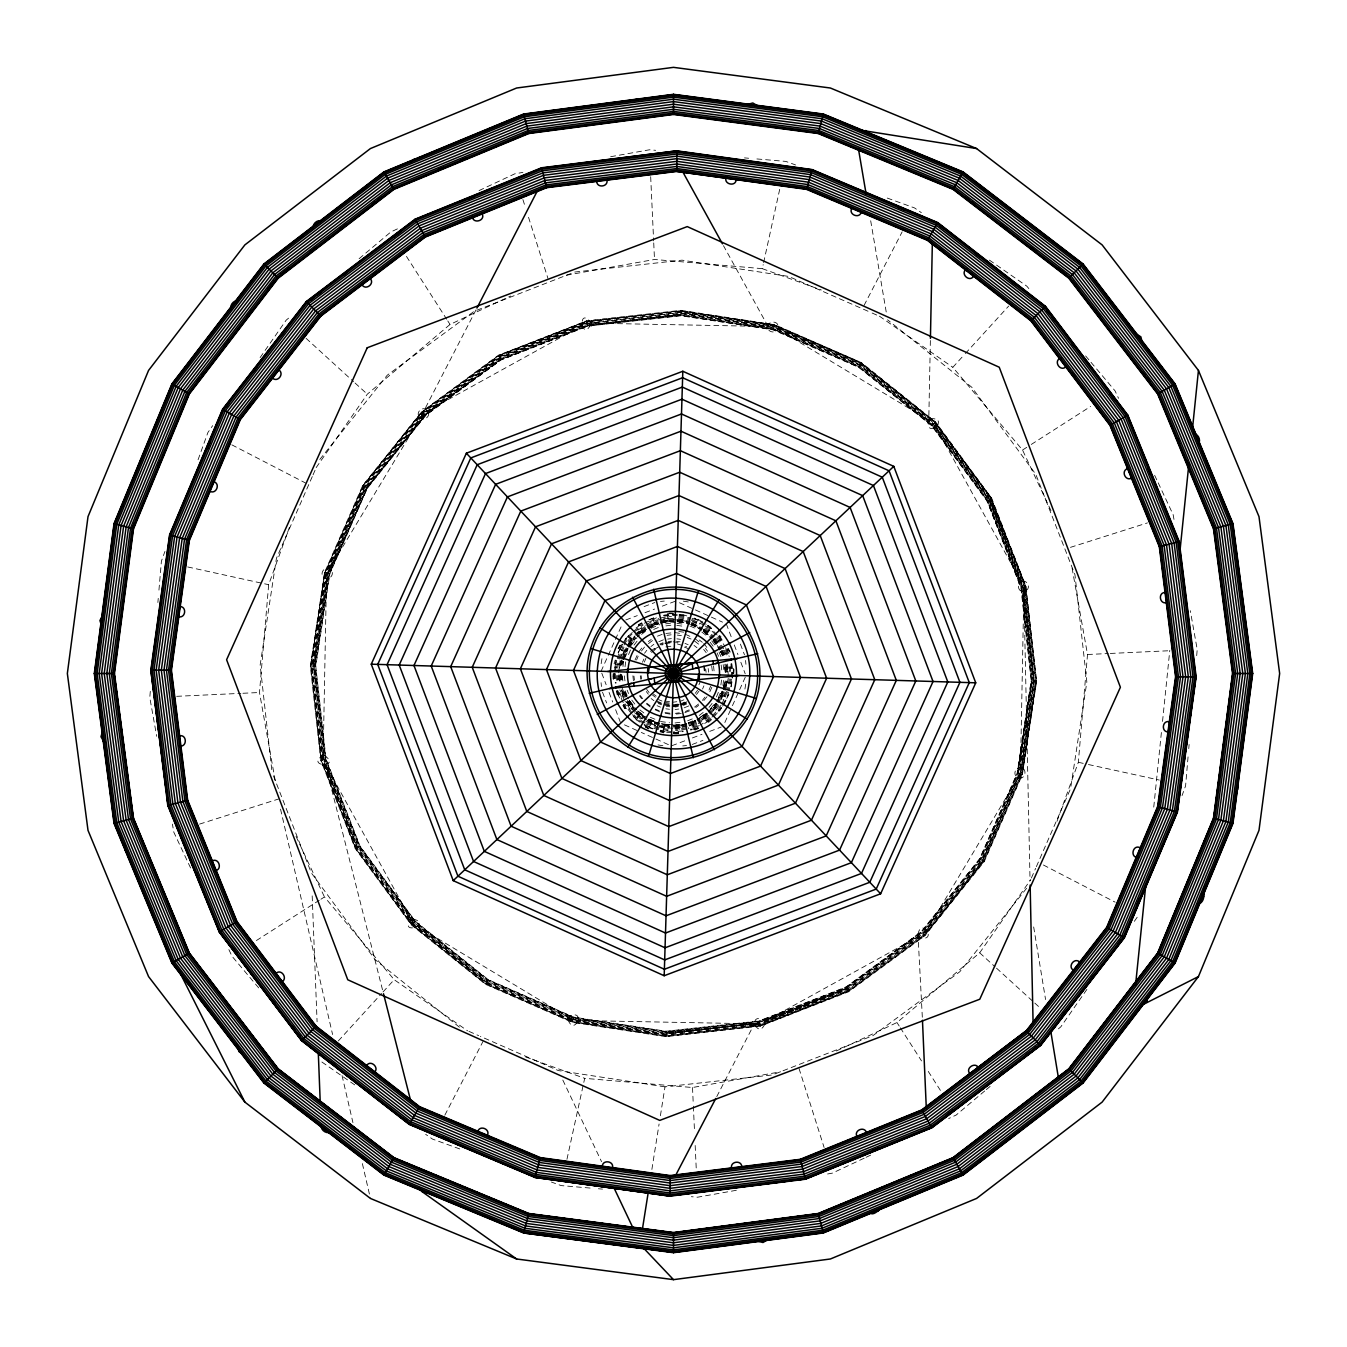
<?xml version="1.0" encoding="UTF-8"?>
<svg xmlns="http://www.w3.org/2000/svg" width="1347" height="1347" viewBox="0 0 1347 1347"><rect width="100%" height="100%" fill="white"/><g stroke="black" fill="none" stroke-linecap="round" stroke-linejoin="round"><path stroke-width="0.75" stroke-dasharray="5 3.75" d="M323.145 755.667L326.513 578.116M773.178 329.948L774.71 324.644L861.558 362.713L935.593 421.981L991.762 498.39L1026.145 586.753L1036.668 680.976L1022.356 774.71L984.287 861.558L925.019 935.593L848.61 991.762L760.28 1026.229L666.024 1036.668L666.142 1031.145M666.024 1036.668L572.29 1022.356L485.442 984.287L411.407 925.019L355.238 848.61L320.771 760.28L310.332 666.024L324.644 572.29L362.713 485.442L422.049 411.475L498.39 355.238L586.72 320.771L680.976 310.332L680.858 315.855M1020.487 768.884L1023.855 591.333L1026.279 590.508M930.373 340.505L928.773 420.197C924.665 439.863 950.915 418.378 930.726 418.563M613.205 673.635L613.02 679.578L613.34 673.635M613.592 679.511L613.777 673.635M614.451 673.618L614.283 679.444L621.64 678.703L622.533 682.491M614.518 671.682L615.882 660.198M615.343 673.618L616.05 683.081M615.411 671.715L616.741 660.4M616.337 675.504L617.078 682.912M616.556 667.994L617.751 660.636M617.448 675.453L618.172 682.727M617.667 668.095L618.845 660.889M618.576 674.898L619.384 683.047M618.643 672.843L620.075 660.636M619.62 674.881L620.411 682.862M620.512 674.864L621.287 682.71M621.186 674.847L621.96 682.592M621.624 674.83L622.398 682.525M621.64 678.703L621.758 674.83M725.242 672.17L724.467 664.509M725.376 672.17L724.602 664.475M725.814 672.153L725.04 664.408M726.488 672.136L725.713 664.29M727.38 672.119L726.589 664.138L727.532 672.052M728.239 678.282L725.73 690.304M728.306 676.211L727.616 663.953M729.333 678.905L727.094 689.647M729.552 671.547L728.828 664.273M730.444 679.006L728.155 689.967M730.663 671.496L729.922 664.088M731.472 679.107L729.148 690.27M731.539 677.204L730.95 663.919M731.118 686.802L732.364 679.191M732.431 677.255L731.825 663.768M733.223 673.365L733.408 667.489M733.66 673.365L733.778 669.408M733.795 673.365L733.93 669.408M150.308 691.348L149.786 697.544L156.707 736.321M157.885 602.496L158.239 598.371M158.946 590.104L161.404 561.177L164.94 551.428M275.209 780.587L259.483 692.51L268.659 584.699L290.009 525.667M1056.991 821.333L1078.341 762.301L1087.517 654.49L1071.791 566.413M1188.054 756.896L1185.596 785.823L1182.06 795.572M1188.761 748.629L1189.115 744.504M1196.692 655.652L1197.214 649.456L1190.293 610.679M1153.756 807.106L1161.67 729.805M1162.528 721.436L1169.785 650.399M778.179 326.26C779.644 333.702 766.763 333.955 768.043 326.378L723.457 245.659M591.821 323.667C576.348 303.21 581.988 346.027 591.636 322.27M1024.107 581.281C1016.093 579.799 1016.8 593.657 1024.697 591.299L1033.907 680.925L1019.713 773.953L981.912 860.127L923.099 933.589L847.28 989.338L759.607 1023.552L666.075 1033.907L573.047 1019.713L486.873 981.912L413.411 923.099L357.662 847.28L323.448 759.607L313.093 666.075L327.287 573.047L365.088 486.873L423.901 413.411L499.72 357.662L587.393 323.448L680.925 313.093L768.043 326.378M591.72 324.341L591.131 326.21M767.958 327.068C767.689 320.502 778.515 320.35 778.28 327.035L861.373 363.033L935.323 422.234L991.426 498.558L1025.875 586.821L1036.298 680.976L1022.003 774.609L983.967 861.373L924.766 935.323L848.442 991.426L760.179 1025.875L666.024 1036.298L572.391 1022.003L485.627 983.967L411.677 924.766L355.574 848.442L321.125 760.179L310.702 666.024L324.997 572.391L363.033 485.627L422.234 411.677L498.558 355.574L586.821 321.125L680.976 310.702L774.609 324.997L861.558 362.713M927.763 423.211L927.931 421.88M412.283 918.351C396.17 936.333 435.603 924.412 411.761 918.57M568.198 1020.571L570.017 1015.79M568.097 1019.78C574.075 1036.735 586.669 1008.852 569.596 1016.126L573.435 1018.383L666.108 1032.526L759.287 1022.205L846.623 988.126L922.139 932.595L980.734 859.42L1018.383 773.565L1032.526 680.892L1022.205 587.713L988.126 500.377L932.595 424.861L859.42 366.266L773.565 328.617L680.892 314.474L587.713 324.795L500.377 358.874L424.861 414.405L366.266 487.58L328.617 573.435L314.474 666.108L324.795 759.287L358.874 846.623L414.405 922.139L487.58 980.734L573.435 1018.383L569.629 1016.093M568.181 1019.073L572.66 1021.043L666.058 1035.287L759.944 1024.899L847.953 990.55L924.059 934.599L983.091 860.851L1021.043 774.34L1035.287 680.942L1024.899 587.056L990.55 499.047L934.599 422.941L860.851 363.909L774.34 325.957L680.942 311.713L587.056 322.101L499.047 356.45L422.941 412.401L363.909 486.149L325.957 572.66L311.713 666.058L322.101 759.944L356.45 847.953L412.401 924.059L486.149 983.091L572.66 1021.043L572.29 1022.356M619.401 668.011L620.462 659.929L622.061 660.367L621.287 666.243M620.226 666.075L621.018 660.081M622.971 666.496L623.728 660.805M625.025 666.799L625.749 661.36M720.881 684.966L721.605 679.511M722.918 685.421L723.659 679.747M724.602 685.808L725.36 679.932M725.629 686.044L726.42 680.067M726.201 686.179L726.993 680.117M764.81 1024.074C757.923 1039.699 747.248 1012.893 763.092 1019.645M918.031 934.38C920.893 916.97 937.983 941.199 920.405 937.983M764.759 1024.478L764.187 1020.942L762.301 1019.056M754.724 1024.865L759.792 1024.242L847.633 989.961L923.604 934.111L982.535 860.497L1020.403 774.155L1034.631 680.942L1024.242 587.208L989.961 499.367L934.111 423.396L860.497 364.465L774.155 326.597L680.942 312.369L587.208 322.758L499.367 357.039L423.396 412.889L364.465 486.503L326.597 572.845L313.093 666.075M310.332 666.024L314.474 666.108L327.978 573.25L365.694 487.244L424.389 413.916L500.057 358.285L587.561 324.139L680.909 313.8L773.75 327.978L859.756 365.694L933.084 424.389L988.715 500.057L1022.861 587.561L1033.2 680.909L1019.022 773.75L981.306 859.756L922.611 933.084L846.943 988.715L764.726 1022.322L763.816 1020.437M1022.356 774.71L1017.844 773.397L1031.954 680.875L1021.649 587.848L987.62 500.663L932.191 425.248L859.117 366.754L773.397 329.156L680.875 315.046L587.848 325.351L500.663 359.38L425.248 414.809L366.754 487.883L329.156 573.603L315.046 666.125L325.351 759.152L359.38 846.337L414.809 921.752L487.883 980.246L573.603 1017.844L666.125 1031.954L759.152 1021.649L846.337 987.62L921.752 932.191L980.246 859.117L1017.844 773.397L1019.275 767.739M1020.403 774.155L1033.907 680.925L1023.552 587.393L989.338 499.72L935.963 427.319M774.609 324.997L778.28 327.068L774.609 324.997L680.959 311.14L586.922 321.546L498.777 355.945L422.537 411.997L363.421 485.863L325.418 572.509L310.702 666.024M324.644 572.29L311.14 666.041L321.546 760.078L355.945 848.223L411.997 924.463L485.863 983.579L572.509 1021.582L666.041 1035.86L760.078 1025.454L848.223 991.055L924.463 935.003L983.579 861.137L1021.582 774.491L1035.86 680.959L1025.454 586.922L991.055 498.777L935.003 422.537L861.137 363.421L774.491 325.418L768.396 325.065M326.597 572.845L312.369 666.058L322.758 759.792L357.039 847.633L412.889 923.604L486.503 982.535L572.845 1020.403L666.058 1034.631L759.792 1024.242M323.634 754.876C303.765 767.234 343.687 768.144 323.549 754.859L313.8 666.092L327.978 573.25M1026.229 586.72L1020.959 588.016L986.997 501L931.669 425.736L858.746 367.361L773.212 329.847L680.858 315.754L588.016 326.041L501 360.003L425.804 415.398L367.361 488.254L329.847 573.788L315.754 666.142L326.041 758.984L360.003 846L415.331 921.264L488.254 979.639L573.788 1017.153L666.142 1031.246L758.984 1020.959L760.28 1026.229M846.337 987.62L921.449 931.871L979.875 858.898L1017.423 773.279L1031.516 680.875L1021.228 587.949L987.233 500.865L931.871 425.551L858.898 367.125L773.279 329.577L680.875 315.484L587.949 325.772L500.865 359.767L428.413 412.502C412.653 423.564 433.566 419.456 427.504 410.751C423.817 405.262 415.061 411.862 419.321 416.913M1017.844 773.397L1031.954 680.875L1036.668 680.976M651.881 1169.432L659.087 1124.004M660.4 1115.754L664.997 1086.844L772.269 1074.957L872.805 1035.725L959.754 971.793L1027.205 887.538M1018.214 768.009L1031.145 680.858M1022.929 768.565L1036.298 680.976L1023.265 768.817M671.682 732.482L663.919 732.246C661.326 717.379 679.073 729.266 686.28 723.575M679.191 614.636L683.081 614.754C685.674 629.621 667.927 617.734 660.72 623.425M601.149 663.65L602.075 657.959M614.838 667.859L616.084 660.215M730.916 686.785L732.785 675.318M744.925 689.041L745.851 683.35M666.058 1034.631L578.2 1021.211L578.25 1018.433M566.952 1159.279L583.369 1084.402M583.807 1082.382L584.699 1078.341L692.51 1087.517L780.587 1071.791M566.413 275.209L654.49 259.483L762.301 268.659L763.193 264.618M763.631 262.598L780.048 187.721M984.287 861.558L982.535 860.497L1019.713 773.953L1018.787 777.808L1016.16 776.158M569.495 1017.995L417.402 926.298L414.977 928.336M573.788 1017.153L572.66 1021.043L568.282 1018.399M614.08 663.802L615.209 660.047M618.121 652.756L622.297 644.085L618.29 652.857M617.296 658.565L620.058 649.406L623.072 644.54M618.307 658.835L622.988 646.644M619.384 659.121L623.981 647.166M620.681 658.666L623.055 650.769M619.923 664.761L621.085 660.889M621.674 658.952L626.136 647.755M620.815 664.913L621.96 661.091M622.533 659.188L626.927 648.176M621.489 665.014L622.617 661.259M623.19 659.373L627.534 648.496M614.754 663.919L621.927 665.081L623.038 661.36M623.61 659.491L627.904 648.715M623.19 661.394L621.927 665.081M623.745 659.525L628.039 648.783M717.042 701.602L722.127 691.196M716.924 701.518L722.278 691.247M725.073 681.919L722.834 689.378L724.939 681.885L732.246 683.081M723.238 689.512L725.511 681.986M723.322 691.617L717.985 702.208M723.895 689.715L726.185 682.087M724.164 691.937L718.726 702.696M724.737 689.984L727.077 682.239M723.945 696.231L725.141 692.291M726.555 691.398L723.019 699.834M727.616 691.769L722.026 703.555M728.592 692.089L726.942 697.594L721.908 705.727M722.649 706.215L728.879 694.244M198.06 459.765L207.926 432.471L212.674 425.652M591.316 325.772L680.875 315.046M937.596 425.315L937.916 424.524L937.411 425.77L991.762 498.39M418.614 924.665L417.637 926.534L486.503 982.535L485.442 984.287M622.802 654.288L625.126 648.648M623.341 654.507L625.648 648.917M624.318 654.895L627.348 647.587M625.193 657.285L628.106 650.231M628.544 654.575L630.649 649.507M636.592 660.013L638.158 656.208M642.502 662.286L643.832 659.087M644.337 662.118L645.903 658.313M698.958 684.731L700.356 681.346M702.562 689.041L703.892 685.842M709.01 690.018L710.593 686.212M716.436 696.938L718.54 691.853M718.271 697.914L721.201 690.859M719.803 698.723L722.817 691.415L717.395 701.838M720.746 699.211L723.827 691.769M721.251 699.48L724.366 691.954M935.593 421.981L933.084 424.389L928.437 420.618L931.114 418.395M362.713 485.442L363.909 486.149L328.483 568.586C323.246 566.885 319.475 574.748 324.122 577.711M331.278 570.539L329.712 569.091L365.088 486.873M777.573 329.661L778.111 328.348L860.127 365.088L933.589 423.901L989.338 499.72L1022.861 587.561M577.947 1021.851L577.223 1023.03M312.285 476.569L276.438 558.298L260.156 664.997L272.043 772.269M313.026 474.868L316.343 467.308M428.194 411.946L367.125 488.102L329.577 573.721L315.484 666.125L325.772 759.051L359.767 846.135L415.129 921.449L488.102 979.875L573.721 1017.423L666.125 1031.516L759.051 1021.228L846.135 987.233L921.449 931.871L925.019 935.593M1031.381 878.042L1035.624 868.36M1036.382 866.626L1070.562 788.702L1086.844 682.003L1074.957 574.731L1035.725 474.195L971.793 387.246L887.538 319.795M363.909 486.149L367.125 488.102L330.79 569.916C335.672 574.411 328.011 582.089 323.482 577.223M652.756 728.879L649.035 727.767L652.083 721.015L648.783 718.961M701.518 630.076L694.917 625.985L697.965 619.233L694.244 618.121M601.065 671.277L614.569 641.307M615.411 639.438L622.162 624.452M635.009 660.064L637.198 655.181M709.802 691.819L711.991 686.936M723.928 704.717L728.71 694.143M724.838 722.548L731.589 707.562M732.431 705.693L745.935 675.723M582.611 325.317L427.167 411.172M475.979 309.928L420.298 417.907L422.857 418.951M444.847 1115.148L482.95 1041.551M864.05 305.449L902.153 231.852M716.756 1096.61L754.573 1023.4L666.092 1033.2L573.25 1019.022L487.244 981.306L413.916 922.611L358.285 846.943L324.139 759.439L313.8 666.092M329.005 569.495L420.702 417.402M488.304 979.555L486.503 982.535M926.837 930.053L1018.13 777.556M858.696 367.445L861.373 363.033M618.071 648.513L620.176 645.146M618.206 648.581L620.293 645.213M618.61 648.766L620.681 645.415M623.324 642.435L627.416 635.835M624.082 642.906L628.106 636.407L632.299 632.467M623.981 645.045L628.914 637.064L633.023 633.208M627.854 640.903L632.484 635.245M628.493 641.997L633.662 635.649M627.214 646.021L634.42 636.373M627.971 646.476L635.06 636.979M628.561 646.829L632.703 640.145L628.106 636.407M628.931 647.048L635.868 637.754M629.066 647.132L635.986 637.855M708.286 711.923L715.897 703.185M708.185 711.805L716.015 703.269M720.898 707.343L718.894 710.593L714.297 706.855L716.368 703.504M716.924 703.909L709.027 712.748M717.665 704.414L709.633 713.405M718.507 705.003L710.324 714.179M719.146 706.097L714.516 711.755M721.049 705.155L718.086 709.936L711.233 716.368M719.584 711.165L721.622 707.865M324.896 765.029L357.039 847.633L325.317 764.389L411.172 919.833M260.089 357.612L286.17 320.182L289.352 317.505M316.158 467.594L367.31 394.183L450.033 324.459L510.597 296.037M836.403 1050.963L896.967 1022.541L979.69 952.817L1030.758 879.54M1086.911 989.388L1060.83 1026.818L1057.648 1029.495M1134.326 921.348L1139.074 914.529M1018.803 583.773L1019.628 582.695L987.233 500.865M1026.532 590.306C1030.91 587.174 1027.02 579.715 1021.952 581.348M328.028 762.604L327.136 763.732M628.392 643.546L633.343 637.08M628.864 643.866L635.009 635.868M630.952 642.889L635.75 636.626M631.171 645.432L636.979 637.855M633.999 645.146L638.461 639.337M641.475 651.022L645.247 646.105M644.54 653.261L646.813 650.298M695.204 693.368L697.544 690.321M696.45 694.48L698.925 691.247M702.41 700.389L704.919 697.106M928.908 420.011L930.322 418.732M709.044 707.343L713.506 701.534M710.576 708.775L715.223 702.713M711.839 709.936L716.638 703.673M712.614 710.66L717.513 704.262M713.034 711.064L718.002 704.599M927.797 931.535L983.091 860.851M319.795 459.462L387.246 375.207L474.195 311.275L574.731 272.043L682.003 260.156L788.702 276.438L870.431 312.285M366.754 487.883L425.551 415.129L500.663 359.38M363.033 485.627L421.981 411.407M642.906 722.918L636.407 718.894L640.515 713.843L637.855 711.014M625.513 639.286L630.413 633.292M638.663 651.931L643.176 646.408M717.16 635.077L710.593 628.106L706.855 632.703L703.504 630.632M703.824 700.592L707.209 696.45M714.129 716.705L721.487 707.714M338.333 1040.928L381.622 993.48M383.019 991.948L394.183 979.69L467.594 1030.842M1050.963 510.597L1022.541 450.033L952.817 367.31L963.981 355.052M965.378 353.52L1008.667 306.072M415.398 921.196L411.475 924.951M931.602 425.804L933.084 424.389M411.997 924.463L409.993 919.664L412.401 924.059M633.679 631.154L642.637 624.099M634.403 631.911L643.176 624.991M637.838 630.194L645.398 625.059M635.178 634.235L644.826 626.641M635.902 634.993L645.365 627.517M636.525 635.616L645.819 628.274M639.859 633.427L646.19 628.864M646.493 629.352L637.4 636.525L646.408 629.234M697.089 719.483L706.771 713.135M706.872 713.253L697.157 719.618M707.141 713.573L697.359 719.988M707.579 714.112L697.662 720.594M708.825 715.577L698.537 722.312M709.162 716.806L698.352 723.676M709.869 717.665L703.824 722.009M710.526 718.456L700.996 724.703M711.923 717.16L718.894 710.593M711.098 719.146L704.835 723.659M711.536 719.685L708.674 722.379L703.942 715.796M359.11 258.708L390.815 231.97L398.325 228.451M984.724 1090.969L956.185 1115.03L948.675 1118.549M986.307 1089.639L991.055 1085.631M1022.525 768.295C1017.355 765.096 1011.765 773.414 1016.934 776.882M1020.1 582.325L1021.413 581.567L989.961 499.367L1021.683 582.611L935.828 427.167M1024.242 587.208L1024.646 591.333L1026.953 589.986M637.821 632.989L644.287 628.022M638.192 633.427L644.59 628.51M640.448 633.023L646.728 628.207M641.526 634.37L646.072 630.884M648.513 643.597L653.43 639.825M650.904 646.56L653.867 644.287M650.517 651.392L655.501 647.57M654.171 649.288L663.145 644.422M651.544 652.419L656.292 648.766M694.597 707.057L699.514 703.286M699.211 715.493L705.02 711.031M700.322 717.261L706.384 712.614M701.231 718.726L707.495 713.91M701.804 719.618L708.185 714.718L698.066 721.386M702.107 720.106L708.573 715.156M936.064 427.252L934.869 427.942M427.639 410.919L427.066 410.195L427.908 411.256L499.72 357.662L587.208 322.758L581.921 325.587M422.537 411.997L425.551 415.129L500.865 359.767L587.949 325.772L586.753 320.855M636.003 628.022L642.3 623.509M648.328 641.576L651.224 639.488M629.234 700.592L636.424 709.701L631.204 703.942L624.621 708.674L622.769 705.205M719.618 649.843L715.931 642.974L722.379 638.326L719.685 635.464M695.776 707.512L698.672 705.424M704.7 723.491L710.997 718.978M256.401 940.543L319.222 900.318M320.956 899.207L324.459 896.967L394.183 979.69M1022.541 450.033L1029.529 445.554M1031.28 444.443L1090.599 406.457M986.913 501.05L991.426 498.558L935.003 422.537M764.22 1020.992L846.623 988.126L764.389 1021.683L919.833 935.828M355.238 848.61L360.087 845.95M764.49 1021.632L846.943 988.715L754.623 1024.107L666.092 1033.2L759.439 1022.861L754.623 1024.09M641.795 622.769L638.326 624.621L643.058 631.204M638.731 625.193L642.165 623.341M649.001 619.671L656.208 616.943M644.321 623.206L656.46 617.802M649.81 621.438L658.599 618.357M647.015 624.183L653.514 620.698L671.547 617.448M646.644 625.665L657.925 620.815M647.149 626.557L658.228 621.809M647.587 627.348L658.481 622.668M647.924 627.938L658.666 623.324M648.126 628.308L658.784 623.728L648.193 628.443M691.954 722.245L695.372 720.392L688.216 723.272L691.954 722.245L694.581 729.165L690.792 730.057M695.624 720.914L688.334 723.676M695.911 721.537L688.519 724.332M696.281 722.346L688.772 725.191M696.719 723.288L689.075 726.185M696.736 724.551L688.115 727.565M697.19 725.562L688.401 728.643M699.312 725.612L690.54 729.198M694.581 729.165L697.999 727.329M698.285 727.952L690.994 730.714M694.968 730.209L698.453 728.34L695.018 730.36M581.483 323.667L586.821 321.125L498.558 355.574M479.061 190.584L514.722 173.847L522.889 172.399M864.185 1158.184L832.278 1173.153L824.111 1174.601M866.07 1157.292L871.694 1154.648M1018.686 767.824L1017.44 768.346M1018.719 777.808C1025.976 779.896 1027.576 767.436 1020.016 767.638M329.274 578.233L327.826 578.654M651.544 624.452L659.07 621.337M651.78 624.974L659.222 621.893M652.201 625.951L657.673 623.678M651.123 628.258L659.946 624.604M653.716 629.419L660.485 626.608M658.784 641.728L663.953 639.589M659.828 644.034L663.01 642.721M660.182 644.843L663.296 643.563M680.471 701.231L683.855 699.817M681.127 703.639L684.815 702.107M683.131 703.37L686.886 701.804M681.346 704.498L687.054 702.141M681.498 705.037L687.29 702.646M681.548 705.222L686.212 703.286M683.367 705.424L686.566 704.094M684.158 707.832L689.327 705.693M685.337 711.469L689.142 709.886M687.61 720.813L694.379 718.018M688.216 722.8L695.271 719.887M688.721 724.45L696.012 721.436M689.041 725.461L696.483 722.379M689.209 726.016L696.736 722.901M760.179 1025.875L848.223 991.055M644.068 606.605L654.844 602.513M625.783 619.974L637.299 615.613M644.994 612.7L654.591 609.063M662.286 606.15L675.723 601.065M649.052 619.873L656.292 617.128M657.454 636.154L662.455 634.252M619.671 697.999L617.835 694.581L624.755 691.954L628.443 698.807M722.379 654.996L720.527 651.561L722.245 655.046L729.165 652.419L727.329 649.001M689.546 710.846L682.878 713.371L675.79 714.095M690.708 729.872L697.948 727.127M684.714 740.85L671.277 745.935L641.307 732.431M692.409 737.937L702.006 734.3M709.701 731.387L721.217 727.026M692.156 744.487L702.932 740.395M199.524 824.111L278.509 799.024M1070.461 547.353L1147.476 522.889M582.998 327.287L588.016 326.041M320.855 760.247L326.126 758.95M1020.959 588.016L1031.246 680.858L1017.153 773.212L979.639 858.746L921.264 931.669L846 986.997L758.984 1020.959M663.768 615.175L677.255 614.569M663.919 616.05L677.204 615.461M660.434 617.936L671.496 616.337M659.929 620.344L667.977 618.441L676.211 618.694M660.198 621.337L668.078 619.485L682.239 619.923L689.984 622.263M660.417 622.213L668.163 620.378L682.087 620.815L689.715 623.105M660.586 622.87L668.23 621.068L681.986 621.489L689.512 623.762M660.687 623.291L668.28 621.506L681.919 621.927L689.378 624.166L681.885 622.061M686.313 723.709L678.72 725.494L661.36 723.962M686.414 724.13L678.77 725.932L661.259 724.383M686.583 724.787L678.837 726.622L661.091 725.04M686.802 725.663L678.922 727.515L660.889 725.915M687.071 726.656L674.898 728.424M686.313 727.986L675.453 729.552M686.566 729.064L675.504 730.663M683.081 730.95L673.618 731.657M610.679 156.707L649.456 149.786L655.652 150.308M736.321 1190.293L697.544 1197.214L691.348 1196.692M322.926 754.943L323.448 759.607M1023.838 591.434L1030.051 880.871M1020.049 777.977L1021.396 777.791M322.202 755.044L323.549 754.859M323.549 765.197L322.219 765.029M663.094 620.799L671.176 619.738M663.212 621.371L671.193 620.31M665.367 622.146L673.197 621.119M665.62 623.846L671.294 623.105M665.923 625.9L671.378 625.176M667.051 635.346L671.143 634.807M667.657 639.101L671.345 638.613M668.045 641.593L671.48 641.155M668.179 642.468L671.53 642.031M664.896 643.091L671.126 642.283M665.048 643.63L671.16 642.822M665.923 646.914L671.378 646.19M673.197 702.191L676.834 701.703M673.197 704.683L681.144 703.723M675.217 704.936L679.242 704.414M673.197 705.575L679.309 704.767M673.197 706.131L679.427 705.306M673.197 706.316L678.198 705.66M674.914 706.99L678.349 706.535M675.049 709.532L678.736 709.044M675.234 713.338L679.326 712.799M675.015 722.952L682.272 721.992M675.083 725.04L682.66 724.029M675.15 726.757L682.98 725.73M675.184 727.818L683.182 726.757M675.217 728.39L683.283 727.329M660.468 601.452L664.29 601.065M663.768 615.377L675.318 614.215M665.889 633.444L674.763 632.551L681.801 633.696M725.36 668.297L732.717 667.556M673.601 732.6L683.232 731.623M682.71 745.935L686.532 745.548M176.693 696.315L240.844 693.368M242.915 693.267L259.483 692.51M1087.517 654.49L1108.211 653.548M1110.282 653.447L1170.307 650.685M591.333 323.145L768.884 326.513L768.144 325.688M755.667 1023.855L578.334 1020.487M314.474 666.108L315.855 666.142M669.408 613.07L673.365 613.205M669.408 613.222L673.365 613.34M667.489 613.592L673.365 613.777M679.107 615.528L690.27 617.852M679.006 616.556L689.967 618.845M678.905 617.667L689.647 619.906M678.282 618.761L690.304 621.27M672.843 728.357L660.636 726.925M668.095 729.333L660.889 728.155M667.994 730.444L660.636 729.249M671.715 731.589L660.4 730.259M673.618 732.549L679.444 732.717L678.703 725.36M673.635 733.223L679.511 733.408M673.635 733.66L679.562 733.846L673.635 733.795M744.504 157.885L748.629 158.239M756.896 158.946L785.823 161.404L795.572 164.94M590.104 1188.054L561.177 1185.596L551.428 1182.06M598.371 1188.761L602.496 1189.115M1021.969 591.333L1023.299 591.501L1033.2 680.909M673.197 619.468L687.324 621.337M677.187 620.58L685.168 621.64M677.103 621.64L684.933 622.668M676.985 623.358L684.562 624.351M676.834 625.412L684.091 626.372M678.804 631.507L684.394 632.248M677.288 635.077L681.38 635.616M676.884 638.848L680.589 639.337M676.632 641.374L680.05 641.829M673.197 641.812L679.881 642.687M677.171 643.883L686.667 646.779M665.923 701.231L669.56 701.703M665.57 702.528L669.375 703.033M665.266 703.639L669.24 704.161M665.048 704.498L669.122 705.037M664.846 705.222L671.126 705.862M666.327 706.299L669.762 706.754M665.805 708.791L669.493 709.28M665.014 712.529L673.197 713.607M660.485 721.521L669.56 722.716M661.832 723.794L669.408 724.787M659.491 725.208L669.274 726.504M659.222 726.235L669.206 727.548M659.07 726.808L669.156 728.138M327.792 568.485L329.341 568.939M680.976 310.332L774.693 324.728M680.959 311.14L774.491 325.418M680.925 313.093L773.953 327.287L860.127 365.088L928.437 420.618M664.997 1086.844L558.298 1070.562L480.374 1036.382M683.35 601.149L689.041 602.075M679.141 614.838L686.785 616.084M665.199 713.304L670.486 714.163M660.215 730.916L667.859 732.162M657.959 744.925L663.65 745.851M187.721 566.952L262.598 583.369M264.618 583.807L268.659 584.699M1078.341 762.301L1086.423 764.069M1088.443 764.524L1159.279 780.048M325.418 572.509L329.847 573.788M683.081 614.754L686.802 615.882M692.089 618.408L697.594 620.058L705.727 625.092M691.769 619.384L703.555 624.974M691.398 620.445L699.834 623.981M692.291 621.859L696.231 623.055M691.937 622.836L702.696 628.274M691.617 623.678L702.208 629.015M691.398 624.318L701.838 629.605M691.247 624.722L701.602 629.958M691.196 624.873L694.917 625.985M648.715 719.096L659.525 723.255M661.394 723.81L665.115 724.939M652.015 721.15L659.491 723.39M659.373 723.81L648.496 719.466M659.188 724.467L648.176 720.073M658.952 725.326L647.755 720.864M650.769 723.945L658.666 726.319M659.121 727.616L647.166 723.019M658.835 728.693L646.644 724.013M658.565 729.704L649.406 726.942L644.54 723.928M660.198 731.118L663.919 732.246M660.047 731.791L663.802 732.92M887.235 198.06L914.529 207.926L921.348 212.674M762.301 268.659L821.333 290.009M525.667 1056.991L584.699 1078.341M459.765 1148.94L432.471 1139.074L425.652 1134.326M1021.295 591.064L1020.723 590.828M421.493 418.597L419.742 417.452M691.095 622.886L698.605 626.001M692.762 624.217L698.335 626.523M690.54 624.436L699.665 628.207M689.984 626.052L697.039 628.982M687.239 637.468L691.062 639.034M684.966 643.378L688.165 644.708M684.377 647.082L687.93 648.547M658.464 699.581L662.017 701.063M657.437 701.349L661.242 702.932M657.067 702.006L661.731 703.942M658.228 703.437L661.411 704.75M657.067 705.693L660.518 707.124M655.332 709.094L659.154 710.677M650.332 717.311L657.1 720.123M649.355 719.146L656.41 722.076M646.728 719.921L655.837 723.693M648.042 721.622L655.501 724.703M645.903 721.352L655.299 725.242M872.132 313.026L879.692 316.343M468.958 1031.381L478.64 1035.624M568.569 1017.709L573.047 1019.713M925.12 928.891L926.298 929.598M679.477 602.749L722.548 622.162M694.143 618.29L702.966 622.28M685.32 634.269L691.819 637.198M619.233 649.035L625.85 652.015M721.015 694.917L727.767 697.965M655.181 709.802L660.064 711.991M652.857 728.71L644.034 724.72L649.035 727.767M624.452 724.838L639.438 731.589M231.852 444.847L305.449 482.95M1043.403 865.01L1115.148 902.153M777.505 329.005L929.598 420.702M979.555 858.696L982.535 860.497M697.965 619.233L706.215 624.351M707.865 625.378L711.165 627.416M707.343 626.102L710.593 628.106M705.155 625.951L709.936 628.914L716.368 635.767M706.097 627.854L711.755 632.484M705.003 628.493L714.179 636.676M704.414 629.335L713.405 637.367M703.909 630.076L712.748 637.973M703.269 630.985L711.923 638.714M703.185 631.103L711.805 638.815M637.754 711.132L647.132 717.934M640.431 713.961L647.048 718.069M640.145 714.297L646.829 718.439M646.476 719.029L636.979 711.94M646.021 719.786L636.373 712.58M641.997 718.507L635.649 713.338M640.903 719.146L635.245 714.516M645.045 723.019L637.064 718.086L633.208 713.977M635.835 719.584L642.435 723.676M645.415 726.319L648.766 728.39M645.213 726.707L648.581 728.794M645.146 726.824L648.513 728.929M989.388 260.089L1026.818 286.17L1029.495 289.352M879.406 316.158L952.817 367.31M321.882 1062.008L357.612 1086.911M703.723 629.268L710.189 634.218M703.403 629.739L709.785 634.656M704.363 631.827L709.061 635.43M701.838 632.046L707.899 636.693M699.329 640.01L702.309 642.3M694.597 641.088L699.514 644.859M694.008 645.415L696.955 647.688M653.312 693.958L656.225 696.18M652.352 694.9L655.417 697.241M651.123 698.554L653.884 700.659M646.88 703.286L650.146 705.794M639.909 709.92L644.27 713.27M638.495 711.452L644.556 716.099M635.75 711.502L643.597 717.513M636.592 713.489L642.99 718.389M634.589 712.681L642.671 718.877M920.523 938.068L918.57 936.047M861.137 363.421L935.323 422.234M459.462 1027.205L375.207 959.754L311.275 872.805L272.666 773.852M707.714 625.513L713.708 630.413M695.069 638.663L700.592 643.176M646.408 703.824L651.931 708.337M633.292 716.587L639.286 721.487M306.072 338.333L353.52 381.622M355.052 383.019L367.31 394.183M979.69 952.817L994.995 966.776M996.527 968.173L1033.267 1001.697M1034.799 1003.077L1040.928 1008.667M719.146 635.902L723.659 642.165M718.456 636.474L724.703 646.004M717.665 637.131L722.009 643.176M716.806 637.838L723.676 648.648M715.577 638.175L722.312 648.463M714.786 638.848L721.386 648.934M714.112 639.421L720.594 649.338M713.573 639.859L719.988 649.641M713.253 640.128L715.931 642.974M713.135 640.229L719.483 649.911M633.427 707.141L628.864 700.81M635.616 710.475L628.274 701.181M634.993 711.098L627.517 701.635M634.235 711.822L626.641 702.174M630.194 709.162L625.059 701.602M631.911 712.597L624.991 703.824M631.154 713.321L624.099 704.363M632.467 714.701L636.407 718.894M1085.631 355.945L1089.639 360.693M1090.969 362.276L1115.03 390.815L1118.549 398.325M258.708 987.89L231.97 956.185L228.451 948.675M418.951 416.442L419.776 417.519M714.28 638.697L719.231 645.146M713.843 639.067L718.742 645.466M713.034 639.758L717.85 646.021M711.738 640.886L716.385 646.947M710.155 642.233L714.617 648.059M703.808 643.445L708.404 649.422M703.656 649.389L706.182 652.655M646.678 689.378L649.102 692.543M646.291 691.533L648.328 694.21M640.212 695.473L642.721 698.739M631.76 700.086L636.222 705.895M630.009 701.198L634.656 707.259M627.348 700.541L633.359 708.37M627.651 702.679L632.551 709.061M625.917 701.366L632.113 709.448M359.38 846.337L415.129 921.449M410.582 919.21L413.411 923.099M718.978 636.003L723.491 642.3M705.424 648.328L707.512 651.224M639.488 695.776L641.576 698.672M623.509 704.7L628.022 710.997M406.457 256.401L446.682 319.222M447.793 320.956L450.033 324.459M896.967 1022.541L899.207 1026.044M900.318 1027.778L921.55 1060.931M928.251 1071.404L940.543 1090.599M498.39 355.238L501.05 360.087M845.95 986.913L848.61 991.762M728.34 648.547L730.209 652.032M727.952 648.715L729.805 652.184M725.612 647.688L729.198 656.46M725.562 649.81L728.205 656.764M724.551 650.264L727.144 657.1M723.288 650.281L725.242 653.901M722.346 650.719L724.265 654.272M721.537 651.089L723.423 654.591M720.914 651.376L722.783 654.844M629.352 700.507L631.204 703.942M624.621 692.004L628.308 698.874M624.217 692.156L627.938 699.076M623.577 692.409L627.348 699.413M622.735 692.728L626.557 699.851M621.758 693.099L625.665 700.356M624.183 699.985L619.856 689.9M621.438 697.19L618.795 690.236M623.206 702.679L617.802 690.54M623.341 704.835L625.193 708.269M562.81 1080.041L601.553 1161.67M1154.648 475.306L1157.292 480.93M1158.184 482.815L1173.153 514.722L1174.601 522.889M296.037 836.403L324.459 896.967M190.584 867.939L173.847 832.278L172.399 824.111M768.312 328.82L768.043 327.776M578.099 1018.079L577.728 1017.187M917.93 933.589L922.375 1018.197M722.043 650.534L724.366 656.174M721.504 650.786L723.827 656.359M720.561 651.241L722.817 656.713M719.012 651.982L721.201 657.285M717.143 652.891L718.54 656.275M627.146 690.169L628.544 693.553M625.193 690.859L627.382 696.146M622.061 687.778L625.075 695.069M621.792 689.9L624.873 697.359M621.236 690.085L624.351 697.611M1023.686 581.231L991.055 498.777L1025.875 586.821M740.395 644.068L744.487 654.844M726.302 623.863L731.387 637.299M734.3 644.994L737.937 654.591M740.85 662.286L745.211 673.803M727.127 649.052L729.872 656.292M655.046 624.755L652.419 617.835M617.128 690.708L619.873 697.948M601.789 673.197L606.15 684.714M609.063 692.409L612.7 702.006M615.613 709.701L620.698 723.137M602.513 692.156L606.605 702.932M522.889 199.524L525.397 207.421M528.529 217.288L547.976 278.509M799.024 1068.491L824.111 1147.476M325.317 764.389L383.003 991.729M616.943 690.792L617.835 694.581M616.286 690.994L617.195 694.816M280.546 809.143L332.591 1034.53M342.037 1075.512L352.931 1122.623M362.377 1163.606L370.425 1198.443M870.684 220.773L886.494 313.598M1033.671 926.955L1045.575 999.575M725.898 664.088L726.942 672.069M724.854 664.273L725.881 672.102M723.171 664.593L724.164 672.17M721.133 664.98L722.076 672.254M711.654 665.889L712.462 672.018M708.168 668.516L708.657 672.22M705.66 668.92L706.114 672.355M704.161 665.772L705.222 672.406M703.622 665.906L704.43 672.035M641.155 675.739L641.593 679.073M640.28 675.79L640.734 679.208M633.932 676.11L634.471 680.201M624.301 675.891L625.025 681.329M622.23 675.958L622.971 681.649M620.243 674.072L621.287 681.902M619.452 676.059L620.496 684.057M618.862 676.093L619.923 684.158M1025.454 586.922L1025.892 590.811M667.556 614.283L668.297 621.64M745.548 660.468L745.935 664.29M731.623 663.768L732.6 673.399M713.556 665.889L714.095 671.21M632.905 675.79L633.444 681.111M614.4 673.601L615.377 683.232M601.065 682.71L601.452 686.532M650.685 176.693L653.632 240.844M653.733 242.915L654.49 259.483M692.51 1087.517L693.267 1104.085M693.368 1106.156L694.496 1130.992M695.17 1145.472L696.315 1170.307M312.184 895.873L317.084 1021.767M1023.552 587.393L1023.316 591.501L1023.552 587.393M423.901 413.411L420.853 418.328L423.901 413.411M423.396 412.889L420.298 417.907L423.396 412.889"/><path stroke-width="1.5" d="M171.439 670.217L150.847 670.082L168.156 805.371L219.426 931.703L301.728 1040.44L409.37 1124.156L535.012 1177.16L670.082 1196.153L805.472 1179.214L931.855 1127.826L1040.642 1045.491L1124.408 937.781L1177.446 812.073L1196.153 676.918L1179.214 541.528L1127.826 415.145L1045.491 306.358L937.781 222.592L812.073 169.554L676.918 150.847L541.528 167.786L415.145 219.174L306.358 301.509L222.592 409.219L169.554 534.927L150.847 670.082L167.786 805.472L219.174 931.855L301.509 1040.642L409.219 1124.408L534.927 1177.446L670.082 1196.153L670.217 1175.561L800.27 1159.312L921.685 1109.945L1026.195 1030.842L1106.662 927.376L1157.612 806.617L1175.561 676.783L1159.312 546.73L1109.945 425.315L1030.842 320.805L927.376 240.338L806.617 189.388L676.783 171.439L546.73 187.688L425.315 237.055L320.805 316.158L240.338 419.624L189.388 540.383L171.439 670.217L187.688 800.27L237.055 921.685L316.158 1026.195L419.624 1106.662L540.383 1157.612L670.217 1175.561M993.244 1056.317L1026.465 1031.129L1106.998 927.578L1157.999 806.718L1175.965 676.783L1159.7 546.629L1110.214 425.164L1031.129 320.535L927.578 240.002L806.718 189.001L676.783 171.439L676.918 150.847L541.629 168.156L415.297 219.426L306.56 301.728L222.844 409.37L169.84 535.012L151.167 670.082M1205.094 886.107C1203.275 891.781 1206.003 902.81 1197.567 904.174M930.423 338.417L932.326 244.043M664.189 975.733L682.811 371.267L893.785 466.365L975.733 682.811L880.635 893.785L664.189 975.733L453.215 880.635L371.267 664.189L466.365 453.215L682.811 371.267M1142.071 341.97L1140.875 336.834L1136.38 334.056M1135.588 984.708L1145.842 884.407M1179.837 552.203L1188.829 464.446M1192.667 426.831L1198.443 370.425L1102.115 244.885L976.575 148.557L830.375 88.01L673.5 67.35L516.625 88.01L370.425 148.557L244.885 244.885L148.557 370.425L88.01 516.625L67.35 673.5L88.01 830.375L148.557 976.575L244.885 1102.115L370.425 1198.443L516.625 1258.99L673.5 1279.65L830.375 1258.99L976.575 1198.443L1102.115 1102.115L1198.443 976.575L1258.99 830.375L1279.65 673.5L1258.99 516.625L1198.443 370.425M736.203 179.084C736.405 187.62 722.396 184.185 726.504 176.71M602.277 1166.771C602.058 1159.211 614.535 1160.811 612.447 1168.068M94.307 673.5L114.04 523.596L171.911 383.912L263.945 263.945L383.912 171.911L523.596 114.04L673.5 94.307L823.404 114.04L963.088 171.911L1083.055 263.945L1175.089 383.912L1232.96 523.596L1252.693 673.5L1232.96 823.404L1175.089 963.088L1083.055 1083.055L963.088 1175.089L823.404 1232.96L673.5 1252.693L523.596 1232.96L383.912 1175.089L263.945 1083.055L171.911 963.088L114.04 823.404L94.307 673.5L114.461 673.5L133.521 528.815L189.355 393.981L278.206 278.206L393.981 189.355L528.815 133.521L673.5 114.461L818.185 133.521L953.019 189.355L1068.794 278.206L1157.645 393.981L1213.479 528.815L1232.539 673.5L1213.479 818.185L1157.645 953.019L1068.794 1068.794L953.019 1157.645L818.185 1213.479L673.5 1232.539L528.815 1213.479L393.981 1157.645L278.206 1068.794L189.355 953.019L133.521 818.185L114.461 673.5M114.074 673.5L133.134 528.714L189.018 393.795L277.92 277.92L393.795 189.018L528.714 133.134L673.5 114.074L818.286 133.134L953.205 189.018L1069.08 277.92L1157.982 393.795L1213.866 528.714L1232.926 673.5L1213.866 818.286L1157.982 953.205L1069.08 1069.08L953.205 1157.982L818.286 1213.866L673.5 1232.926L528.714 1213.866L393.795 1157.982L277.92 1069.08L189.018 953.205L133.134 818.286L114.074 673.5L133.235 818.269L189.102 953.171L277.987 1069.013L393.829 1157.898L528.731 1213.765L673.5 1232.825L818.269 1213.765L953.171 1157.898L1069.013 1069.013L1157.898 953.171L1213.765 818.269L1232.825 673.5M673.5 1252.39L823.337 1232.673L962.953 1174.837L1082.836 1082.836L1174.837 962.953L1232.673 823.337L1252.39 673.5L1232.673 523.663L1174.837 384.047L1082.836 264.164L962.953 172.163L823.337 114.327L673.5 94.61L523.663 114.327L384.047 172.163L264.164 264.164L172.163 384.047L114.327 523.663L94.61 673.5L114.327 823.337L172.163 962.953L264.164 1082.836L384.047 1174.837L523.663 1232.673M670.082 1195.749L805.371 1178.844L931.703 1127.574L1040.44 1045.272L1124.156 937.63L1177.16 811.988L1195.749 676.918L1178.844 541.629L1127.574 415.297L1045.272 306.56L937.63 222.844L811.988 169.84L676.918 151.167M800.27 1159.312L805.388 1178.928L931.669 1127.49L1040.372 1045.205L1124.072 937.579L1177.076 811.972L1195.833 676.918M642.384 1229.306L648.277 1192.146M590.626 648.53C576.987 692.813 604.096 743.291 648.53 756.374C692.813 770.013 743.291 742.904 756.374 698.47C770.013 654.187 742.904 603.709 698.47 590.626C654.187 576.987 603.709 604.096 590.626 648.53L756.374 698.47M736.556 675.436C731.775 758.075 610.14 754.32 610.444 671.564C615.225 588.925 736.86 592.68 736.556 675.436L736.59 675.807M627.938 672.102C629.655 611.168 724.13 616.943 719.332 677.541M648.53 672.725C650.433 636.744 704.75 644.523 698.992 679.578M665.772 671.176C662.387 680.993 678.635 685.892 681.245 675.84C684.613 665.99 668.381 661.108 665.755 671.16L666.63 669.257M698.47 674.275C696.567 710.256 642.25 702.477 648.008 667.422M719.062 674.898C717.345 735.832 622.87 730.057 627.668 669.459M528.815 1213.479L523.596 1232.96L673.5 1252.306L523.697 1232.572M818.185 133.521L823.337 114.327M811.972 169.924L806.617 189.388M540.383 1157.612L534.927 1177.446L670.082 1195.833M648.53 756.374L698.47 590.626M861.373 211.883C859.756 219.258 848.038 214.712 851.809 208.179M477.697 1131.8C479.431 1124.459 491.066 1129.207 487.176 1135.673M132.292 528.479L134.7 522.687M157.885 466.702L160.276 460.927M167.483 443.55L169.874 437.758M207.421 448.45L209.863 442.658M676.783 171.12L546.629 187.3L425.164 236.786L320.535 315.872L240.002 419.422L189.001 540.282L171.035 670.217L187.3 800.371L236.786 921.836L315.872 1026.465L419.422 1106.998L540.282 1157.999L670.217 1175.965L800.371 1159.7L921.836 1110.214L1026.195 1030.842L1040.372 1045.205M1137.137 904.342L1139.579 898.55M122.24 506.489L122.981 504.839M680.37 677.743L681.245 675.824M476.939 308.059L537.419 190.769M675.975 1174.702L715.779 1098.462M1198.241 444.358C1201.339 440.317 1198.426 433.835 1193.341 433.465M953.019 189.355L962.953 172.163M383.912 1175.089L393.981 1157.645M927.578 240.002L937.579 222.929M409.219 1124.408L419.473 1106.931M102.456 731.69L100.974 736.742L103.635 741.439M627.938 747.08L719.062 599.92M878.328 1210.886C881.174 1207.501 873.092 1216.863 870.145 1212.771M1236.192 792.305L1237.775 789.123L1237.573 785.554M982.03 1158.824L977.956 1162.192M973.881 275.798C969.789 283.308 959.35 273.374 966.641 268.929M366.317 1065.948C370.526 1058.523 380.797 1068.642 373.422 1072.97M187.182 366.35L189.725 363.017M235.641 303.193L238.183 299.859M197.167 381.74L199.726 378.44M202.269 375.123L204.811 371.806M223.888 346.937L228.973 340.303M246.787 317.101L251.872 310.467M268.407 288.915L274.771 280.631M1108.817 1047.141L1111.359 1043.807M1157.275 983.984L1159.818 980.65M226.262 406.558L228.838 403.258M253.27 371.856L257.125 366.889M281.54 335.487L285.412 330.537M248.033 407.35L250.609 404.049M1061.588 1016.463L1065.46 1011.513M1089.875 980.111L1093.73 975.144M1118.162 943.742L1120.738 940.442M410.902 161.859L413.563 159.485L417.048 158.744M102.389 615.865L99.931 620.529L101.496 625.58M767.521 1239.745L763.025 1242.506L757.906 1241.261M263.945 1083.055L278.206 1068.794M1068.794 278.206L1083.055 263.945M747.568 104.443L752.805 102.978L757.351 105.655M301.509 1040.642L316.158 1026.195M1031.061 320.586L1045.491 306.358M453.215 880.635L893.785 466.365M1066.134 366.536C1060.257 372.732 1052.714 360.44 1060.914 358.016M275.63 973.645C281.624 967.55 288.932 979.976 280.698 982.249M299.859 238.183L303.193 235.641M363.017 189.725L366.35 187.182M280.631 274.771L288.915 268.407M310.467 251.872L317.101 246.787M340.303 228.973L346.937 223.888M371.806 204.811L375.123 202.269M378.44 199.726L381.757 197.167M980.65 1159.818L983.984 1157.275M1043.807 1111.359L1047.141 1108.817M310.601 299.91L313.935 297.384M317.269 294.858L320.62 292.316M343.99 274.636L347.324 272.094M394.082 236.718L400.749 231.667M373.018 274.822L376.335 272.296M990.011 1058.759L970.126 1073.828C964.284 1068.356 976.474 1060.459 978.848 1068.946M946.251 1115.333L952.918 1110.282M999.676 1074.906L1003.01 1072.364M1026.38 1054.684L1029.731 1052.159M1033.065 1049.616L1036.399 1047.09M1142.896 1004.424L1146.836 1001.73L1147.947 996.578M1157.645 393.981L1174.837 384.047M171.911 963.088L189.355 953.019M1109.945 425.315L1127.826 415.145M535.028 1177.076L409.421 1124.072L301.795 1040.372L219.174 931.855L236.786 921.836M597.243 714.449L749.757 632.551M1144.108 1004.037L1198.443 976.575M633.292 99.813L639.556 99.173M1127.742 468.604C1120.451 470.574 1125.587 482.058 1131.918 477.949M211.782 861.103C219.123 856.759 222.996 870.65 214.459 870.718M523.916 115.253L384.535 172.988L264.837 264.837L172.988 384.535L115.253 523.916L95.57 673.5L115.253 823.084L172.988 962.465L264.837 1082.163L384.535 1174.012L523.916 1231.747L673.5 1251.43L823.084 1231.747L962.465 1174.012L1082.163 1082.163L1174.012 962.465L1231.747 823.084L1251.43 673.5L1231.747 523.916L1174.012 384.535L1082.163 264.837L962.465 172.988L823.084 115.253L673.5 95.57L523.916 115.253L523.663 114.327M437.758 169.874L443.55 167.483M460.927 160.276L466.702 157.885M522.687 134.7L528.479 132.292M468.15 198.986L473.976 196.628M541.898 169.2L415.869 220.437L307.385 302.553L223.855 409.959L170.968 535.315L152.329 670.082L169.2 805.102L220.437 931.131L302.553 1039.615L409.959 1123.145L535.315 1176.032L670.082 1194.671L805.102 1177.8L931.131 1126.563L1039.615 1044.447L1123.145 937.041L1176.032 811.685L1194.671 676.918L1177.8 541.898L1126.563 415.869L1044.447 307.385L937.041 223.855L811.685 170.968L676.918 152.329L541.898 169.2L541.528 167.786M873.024 1150.372L878.85 1148.014M861.777 130.356L976.575 148.557M330.672 1132.103C326.025 1134.208 320.367 1129.897 321.175 1124.863M114.04 823.404L133.521 818.185M1213.479 528.815L1232.96 523.596M167.786 805.472L187.688 800.27M1159.312 546.73L1179.214 541.528M589.245 693.318L612.094 687.947M629.133 683.939L631.507 683.384M649.187 679.225L651.763 678.619M695.237 668.381L697.813 667.775M715.493 663.616L717.867 663.061M757.755 653.682L734.906 659.053M237.038 300.701C232.677 301.004 229.579 305.853 231.162 309.928M428.093 1192.398L422.823 1192.095L419.321 1188.155M1165.172 592.444C1157.629 592.478 1159.632 604.887 1166.805 602.564M179.05 735.917C187.267 733.61 187.435 748.023 179.151 745.901M692.206 662.977L671.648 665.654L692.206 662.977L692.796 668.954M676.329 1195.058L790.824 1180.747M794.983 1180.225L803.3 1179.181M607.699 671.48L737.584 658.43L609.416 688.57L739.301 675.52M648.783 1248.736L643.597 1247.81M1232.539 673.5L1252.693 673.5M1175.965 676.783L1195.749 676.918M371.267 664.189L975.733 682.811M1168.438 731.943C1160.912 732.347 1162.175 719.837 1169.482 721.739M1138.063 857.517C1129.527 857.786 1132.81 843.761 1140.337 847.802M179.639 606.537C187.182 606.251 185.701 618.744 178.427 616.707M673.753 665.418L675.824 665.755M320.923 220.723C316.545 219.965 312.403 224.174 313.144 228.535M114.04 523.596L133.521 528.815M1213.479 818.185L1232.673 823.337M1177.076 811.972L1157.612 806.617M189.388 540.383L169.924 535.028M1060.611 248.218L1064.921 251.249M213.516 481.654C220.874 483.337 216.244 495.006 209.728 491.184M818.521 132.292L824.313 134.7M880.298 157.885L886.073 160.276M903.45 167.483L909.242 169.874M898.55 207.421L904.342 209.863M442.658 1137.137L448.45 1139.579M242.022 1053.708L239.076 1051.721L237.392 1046.72M865.717 130.507L869.64 134.043M172.248 384.097L189.355 393.981M1157.645 953.019L1175.089 963.088M240.002 419.422L222.844 409.37M1106.998 927.578L1124.156 937.63M103.517 741.372L105.066 742.298M599.92 627.938L747.08 719.062M421.325 1191.118L516.625 1258.99M1079.738 962.095C1074.35 956.808 1067.026 967.028 1073.778 970.429M278.408 369.701C285.093 373.22 277.6 383.306 272.296 377.935M980.65 187.182L983.984 189.725M1043.807 235.641L1047.141 238.183M965.26 197.167L968.56 199.726M971.877 202.269L975.194 204.811M1000.063 223.888L1006.697 228.973M1029.899 246.787L1036.533 251.872M1058.085 268.407L1066.369 274.771M299.859 1108.817L303.193 1111.359M363.017 1157.275L366.35 1159.818M940.442 226.262L943.742 228.838M975.144 253.27L980.111 257.125M1011.513 281.54L1016.463 285.412M939.65 248.033L942.951 250.609M330.537 1061.588L335.487 1065.46M366.889 1089.875L371.856 1093.73M403.258 1118.162L406.558 1120.738M1068.794 1068.794L1083.055 1083.055M263.945 263.945L278.206 278.206M306.358 301.509L320.805 316.158M643.63 1248.147L673.5 1279.65M466.365 453.215L880.635 893.785M127.258 853.375L125.322 850.378L124.177 844.266M369.937 278.24C375.476 283.358 365.643 291.171 361.905 284.621M978.292 1067.649L977.518 1066.639M1108.817 299.859L1111.359 303.193M1157.275 363.017L1159.818 366.35M1072.229 280.631L1078.593 288.915M1095.128 310.467L1100.213 317.101M1118.027 340.303L1123.112 346.937M1142.189 371.806L1144.731 375.123M1147.274 378.44L1149.833 381.74M187.182 980.65L189.725 983.984M235.641 1043.807L238.183 1047.141M1047.09 310.601L1049.616 313.935M1052.142 317.269L1054.684 320.62M1072.364 343.99L1074.906 347.324M1110.282 394.082L1115.333 400.749M1072.178 373.018L1074.704 376.335M231.667 946.251L236.718 952.918M272.094 999.676L274.636 1003.01M292.316 1026.38L294.841 1029.731M297.384 1033.065L299.91 1036.399M383.912 171.911L393.981 189.355M962.381 1173.843L963.088 1175.089L953.019 1157.645M415.145 219.174L425.315 237.055M921.836 1110.214L931.703 1127.574M1202.265 893.196L1203.595 896.513M682.929 172.163L722.447 243.824M632.551 597.243L714.449 749.757M178.528 969.857L244.885 1102.115M614.165 1188.239L633.073 1228.094M481.923 213.415C486.334 220.723 472.477 224.713 472.326 216.177M866.576 1132.894C864.791 1125.553 853.19 1130.386 857.113 1136.817M1177.126 437.758L1179.517 443.55M1186.724 460.927L1189.115 466.702M1212.3 522.687L1214.708 528.479M1148.014 468.15L1150.372 473.976M196.628 873.024L198.986 878.85M168.156 805.371L219.51 931.669M528.815 133.521L523.697 114.428M818.286 1213.866L823.303 1232.572M546.73 187.688L541.612 168.072M805.102 1177.8L805.472 1179.214M383.508 993.749L410.818 1101.324M653.682 589.245L693.318 757.755M125.002 848.61L125.322 850.378M858.393 148.574L866.121 193.968M1050.677 1030.691L1058.506 1078.408M606.807 179.606C609.08 186.795 596.654 188.698 596.687 181.138M741.81 1167.108C741.961 1159.565 729.518 1161.232 731.657 1168.472M151.942 676.329L166.253 790.824M166.775 794.983L167.819 803.3M731.152 659.07L731.236 659.912M713.051 660.889L713.371 664.122M654.204 678.046L654.794 684.023M633.629 682.878L633.949 686.111M615.764 687.088L615.848 687.93M922.459 1020.302L926.315 1108.396M318.313 1053.236L320.199 1101.492M1030.135 885.063L1033.098 1023.484M673.5 94.307L673.5 114.461M673.5 1232.539L673.5 1252.693M116.768 524.32L97.136 673.5L116.768 822.68L174.352 961.691L265.948 1081.052L385.309 1172.648L524.32 1230.232L673.5 1249.864L822.68 1230.232L961.691 1172.648L1081.052 1081.052L1172.648 961.691L1230.232 822.68L1249.864 673.5L1230.232 524.32L1172.648 385.309L1081.052 265.948L961.691 174.352L822.68 116.768L673.5 97.136L524.32 116.768L385.309 174.352L265.948 265.948L174.352 385.309L116.768 524.32M118.755 524.859L99.19 673.5L118.755 822.141L176.137 960.647L267.396 1079.604L386.353 1170.863L524.859 1228.245L673.5 1247.81L822.141 1228.245L960.647 1170.863L1079.604 1079.604L1170.863 960.647L1228.245 822.141L1247.81 673.5L1228.245 524.859L1170.863 386.353L1079.604 267.396L960.647 176.137L822.141 118.755L673.5 99.19L524.859 118.755L386.353 176.137L267.396 267.396L176.137 386.353L118.755 524.859M121.095 525.482L101.597 673.5L121.095 821.518L178.225 959.451L269.114 1077.886L387.549 1168.775L525.482 1225.905L673.5 1245.403L821.518 1225.905L959.451 1168.775L1077.886 1077.886L1168.775 959.451L1225.905 821.518L1245.403 673.5L1225.905 525.482L1168.775 387.549L1077.886 269.114L959.451 178.225L821.518 121.095L673.5 101.597L525.482 121.095L387.549 178.225L269.114 269.114L178.225 387.549L121.095 525.482M123.604 526.155L104.207 673.5L123.604 820.845L180.481 958.155L270.949 1076.051L388.845 1166.519L526.155 1223.396L673.5 1242.793L820.845 1223.396L958.155 1166.519L1076.051 1076.051L1166.519 958.155L1223.396 820.845L1242.793 673.5L1223.396 526.155L1166.519 388.845L1076.051 270.949L958.155 180.481L820.845 123.604L673.5 104.207L526.155 123.604L388.845 180.481L270.949 270.949L180.481 388.845L123.604 526.155M126.13 526.829L106.817 673.5L126.13 820.171L182.737 956.841L272.801 1074.199L390.159 1164.263L526.829 1220.87L673.5 1240.183L820.171 1220.87L956.841 1164.263L1074.199 1074.199L1164.263 956.841L1220.87 820.171L1240.183 673.5L1220.87 526.829L1164.263 390.159L1074.199 272.801L956.841 182.737L820.171 126.13L673.5 106.817L526.829 126.13L390.159 182.737L272.801 272.801L182.737 390.159L126.13 526.829M128.504 527.468L109.275 673.5L128.504 819.532L184.859 955.612L274.535 1072.465L391.388 1162.141L527.468 1218.496L673.5 1237.725L819.532 1218.496L955.612 1162.141L1072.465 1072.465L1162.141 955.612L1218.496 819.532L1237.725 673.5L1218.496 527.468L1162.141 391.388L1072.465 274.535L955.612 184.859L819.532 128.504L673.5 109.275L527.468 128.504L391.388 184.859L274.535 274.535L184.859 391.388L128.504 527.468M130.541 528.007L111.38 673.5L130.541 818.993L186.694 954.552L276.034 1070.966L392.448 1160.306L528.007 1216.459L673.5 1235.62L818.993 1216.459L954.552 1160.306L1070.983 1070.966L1160.306 954.552L1216.459 818.993L1235.62 673.5L1216.459 528.007L1160.306 392.448L1070.983 276.017L954.552 186.694L818.993 130.541L673.5 111.38L528.007 130.541L392.448 186.694L276.034 276.017L186.694 392.448L130.541 528.007M132.124 528.445L113.03 673.5L132.124 818.555L188.109 953.743L277.179 1069.821L393.257 1158.891L528.445 1214.876L673.5 1233.97L818.555 1214.876L953.743 1158.891L1069.821 1069.821L1158.891 953.743L1214.876 818.555L1233.97 673.5L1214.876 528.445L1158.891 393.257L1069.821 277.179L953.743 188.109L818.555 132.124L673.5 113.03L528.445 132.124L393.257 188.109L277.179 277.179L188.109 393.257L132.124 528.445M172.584 535.752L153.996 670.099L170.816 804.681L221.901 930.306L303.749 1038.436L410.801 1121.697L535.752 1174.416L670.099 1193.004L804.681 1176.184L930.306 1125.099L1038.436 1043.252L1121.697 936.199L1174.416 811.248L1193.004 676.901L1176.184 542.319L1125.099 416.694L1043.252 308.564L936.199 225.303L811.248 172.584L676.901 153.996L542.319 170.816L416.694 221.901L308.564 303.749L225.303 410.801L172.584 535.752M174.655 536.325L156.151 670.116L172.904 804.125L223.77 929.245L305.281 1036.921L411.896 1119.845L536.325 1172.345L670.116 1190.849L804.125 1174.096L929.245 1123.23L1036.921 1041.719L1119.845 935.104L1172.345 810.675L1190.849 676.884L1174.096 542.875L1123.23 417.755L1041.719 310.079L935.104 227.155L810.675 174.655L676.884 156.151L542.875 172.904L417.755 223.77L310.079 305.281L227.155 411.896L174.655 536.325M177.063 536.998L158.66 670.133L175.329 803.502L225.942 927.999L307.065 1035.169L413.159 1117.69L536.998 1169.937L670.133 1188.34L803.502 1171.671L927.999 1121.058L1035.169 1039.935L1117.69 933.841L1169.937 810.002L1188.34 676.868L1171.671 543.498L1121.058 419.001L1039.935 311.83L933.841 229.31L810.002 177.063L676.868 158.66L543.498 175.329L419.001 225.942L311.83 307.065L229.31 413.159L177.063 536.998M179.639 537.706L161.32 670.149L177.905 802.829L228.266 926.685L308.968 1033.301L414.506 1115.383L537.706 1167.361L670.149 1185.68L802.829 1169.095L926.685 1118.734L1033.301 1038.032L1115.383 932.494L1167.361 809.294L1185.68 676.851L1169.095 544.171L1118.734 420.315L1038.032 313.699L932.494 231.617L809.294 179.639L676.851 161.32L544.171 177.905L420.315 228.266L313.699 308.968L231.617 414.506L179.639 537.706M182.199 538.413L163.98 670.166L180.481 802.155L230.573 925.372L310.854 1031.432L415.853 1113.093L538.413 1164.801L670.166 1183.02L802.155 1166.519L925.372 1116.427L1031.432 1036.146L1113.093 931.147L1164.801 808.587L1183.02 676.834L1166.519 544.845L1116.427 421.628L1036.146 315.568L931.147 233.907L808.587 182.199L676.834 163.98L544.845 180.481L421.628 230.573L315.568 310.854L233.907 415.853L182.199 538.413M184.573 539.053L166.439 670.183L182.855 801.532L232.711 924.16L312.605 1029.697L417.099 1110.972L539.053 1162.427L670.183 1180.561L801.532 1164.145L924.16 1114.289L1029.697 1034.395L1110.972 929.901L1162.427 807.947L1180.561 676.817L1164.145 545.468L1114.289 422.84L1034.395 317.303L929.901 236.028L807.947 184.573L676.817 166.439L545.468 182.855L422.84 232.711L317.303 312.605L236.028 417.099L184.573 539.053M186.61 539.608L168.543 670.2L184.893 800.994L234.546 923.116L314.104 1028.216L418.159 1109.153L539.608 1160.39L670.2 1178.457L800.994 1162.107L923.116 1112.454L1028.216 1032.896L1109.153 928.841L1160.39 807.392L1178.457 676.8L1162.107 546.006L1112.454 423.884L1032.896 318.784L928.841 237.847L807.392 186.61L676.8 168.543L546.006 184.893L423.884 234.546L318.784 314.104L237.847 418.159L186.61 539.608M188.142 540.046L170.143 670.2L186.442 800.589L235.927 922.325L315.249 1027.104L418.968 1107.773L540.046 1158.858L670.2 1176.857L800.589 1160.558L922.325 1111.073L1027.104 1031.751L1107.773 928.032L1158.858 806.954L1176.857 676.8L1160.558 546.411L1111.073 424.675L1031.751 319.896L928.032 239.227L806.954 188.142L676.8 170.143L546.411 186.442L424.675 235.927L319.896 315.249L239.227 418.968L188.142 540.046M592.798 649.187C579.513 692.307 605.914 741.473 649.187 754.202C692.307 767.487 741.473 741.086 754.202 697.813C767.487 654.693 741.086 605.527 697.813 592.798C654.693 579.513 605.527 605.914 592.798 649.187M600.459 651.493C574.192 748.073 715.105 790.521 746.541 695.507C772.808 598.927 631.895 556.479 600.459 651.493M367.226 347.762L226.599 659.744L347.762 979.774L659.744 1120.401L979.774 999.238L1120.401 687.256L999.238 367.226L687.256 226.599L367.226 347.762M470.793 457.929L377.732 664.391L457.929 876.207L664.391 969.268L876.207 889.071L969.268 682.609L889.071 470.793L682.609 377.732L470.793 457.929M477.208 464.732L387.077 664.677L464.732 869.792L664.677 959.923L869.792 882.268L959.923 682.323L882.268 477.208L682.323 387.077L477.208 464.732M485.509 473.572L399.2 665.064L473.572 861.491L665.064 947.8L861.491 873.428L947.8 681.936L873.428 485.509L681.936 399.2L485.509 473.572M495.629 484.331L413.967 665.502L484.331 851.371L665.502 933.033L851.371 862.669L933.033 681.498L862.669 495.629L681.498 413.967L495.629 484.331M507.432 496.891L431.192 666.041L496.891 839.568L666.041 915.808L839.568 850.109L915.808 680.959L850.109 507.432L680.959 431.192L507.432 496.891M520.801 511.102L450.689 666.647L511.102 826.199L666.647 896.311L826.199 835.898L896.311 680.353L835.898 520.801L680.353 450.689L520.801 511.102M535.55 526.795L472.225 667.304L526.795 811.45L667.304 874.775L811.45 820.205L874.775 679.696L820.205 535.55L679.696 472.225L535.55 526.795M551.546 543.801L495.544 668.028L543.801 795.454L668.028 851.456L795.454 803.199L851.456 678.972L803.199 551.546L678.972 495.544L551.546 543.801M568.569 561.901L520.38 668.785L561.901 778.431L668.785 826.62L778.431 785.099L826.62 678.215L785.099 568.569L678.215 520.38L568.569 561.901M586.433 580.911L546.461 669.594L580.911 760.567L669.594 800.539L760.567 766.089L800.539 677.406L766.089 586.433L677.406 546.461L586.433 580.911M604.938 600.577L573.452 670.419L600.577 742.062L670.419 773.548L742.062 746.423L773.548 676.581L746.423 604.938L676.581 573.452L604.938 600.577"/></g></svg>
